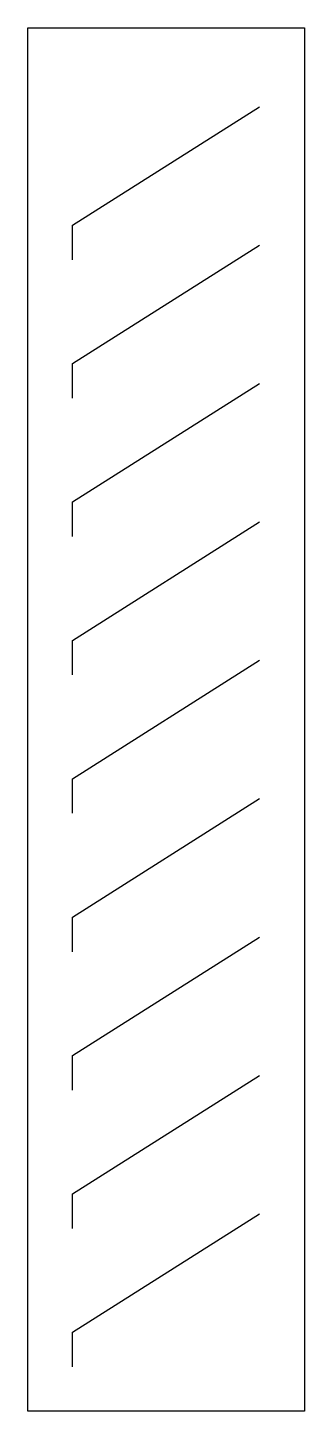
# Model space of a CAD drawing. Header units: millimetres. Extents: x -200 to 0, y -500 to 500.
import ezdxf

# ---------------------------------------------------------------- set-up
doc = ezdxf.new("R2010")
doc.units = ezdxf.units.MM

msp = doc.modelspace()

# ---------------------------------------------------------------- linework, layer by layer
at = {"color": 0, "linetype": 'ByBlock', "lineweight": -2}
for p, q in [((-200, 500), (0, 500)), ((-200, -500), (-200, 500)), ((0, 500), (0, -500)), ((-167.5, 357.2), (-32.5, 442.8)), ((-167.5, 332.2), (-167.5, 357.2)), ((-167.5, 257.2), (-32.5, 342.8)), ((-167.5, 232.2), (-167.5, 257.2)), ((-167.5, 157.2), (-32.5, 242.8)), ((-167.5, 132.2), (-167.5, 157.2)), ((-167.5, 57.2), (-32.5, 142.8)), ((-167.5, 32.2), (-167.5, 57.2)), ((-167.5, -42.8), (-32.5, 42.8)), ((-167.5, -67.8), (-167.5, -42.8)), ((-167.5, -142.8), (-32.5, -57.2)), ((-167.5, -167.8), (-167.5, -142.8)), ((-167.5, -242.8), (-32.5, -157.2)), ((-167.5, -267.8), (-167.5, -242.8)), ((-167.5, -342.8), (-32.5, -257.2)), ((-167.5, -367.8), (-167.5, -342.8)), ((-167.5, -442.8), (-32.5, -357.2)), ((-167.5, -467.8), (-167.5, -442.8)), ((0, -500), (-200, -500))]:
    msp.add_line(p, q, dxfattribs=at)

doc.saveas('drawing.dxf')
